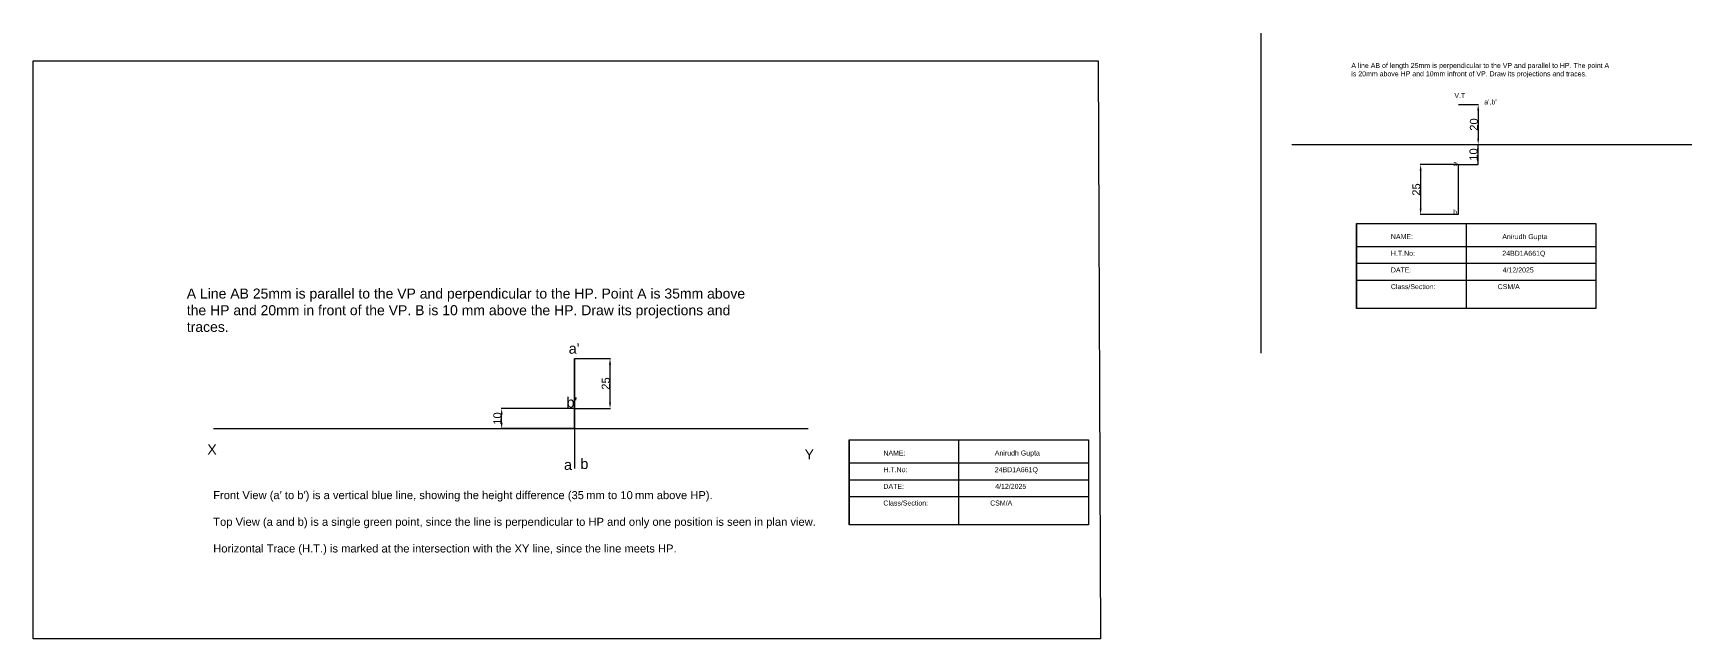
# Model space of a CAD drawing. Header units: millimetres. Extents: x 79 to 8014, y -55 to 1185.
# Drawn here: x 2398 to 3227, y 19 to 322 of the extents above; entities that cross this region are included whole.
import ezdxf

# ---------------------------------------------------------------- set-up
doc = ezdxf.new("R2010")
doc.units = ezdxf.units.MM
doc.header["$MEASUREMENT"] = 0
doc.header["$PDMODE"] = 1
doc.styles.get("Standard").update_dxf_attribs({"font": 'arial.ttf'})
doc.dimstyles.get("Standard").update_dxf_attribs({"dimtxt": 4, "dimasz": 3, "dimexe": 0.18, "dimexo": 0.0625, "dimgap": 0.09, "dimtad": 1, "dimdec": 0, "dimzin": 0, "dimdsep": 46, "dimtxsty": 'Standard', "dimcen": 0.09, "dimclrd": 6, "dimclre": 4, "dimadec": 0, "dimazin": 0, "dimtfac": 1, "dimtdec": 0, "dimtofl": 0, "dimtmove": 0, "dimatfit": 3, "dimfxl": 1, "dimtolj": 1, "dimtzin": 0, "dimarcsym": 1})

# ---------------------------------------------------------------- blocks, each defined once
blk = doc.blocks.new('*D34')
at = {"color": 4, "lineweight": -2, "transparency": 16777216}
for p, q in [((2668.44, 159.34), (2686.27, 159.34)), ((2668.44, 134.34), (2686.27, 134.34))]:
    blk.add_line(p, q, dxfattribs=at)
at = {"color": 6, "lineweight": -2, "transparency": 16777216}
blk.add_line((2686.09, 137.34), (2686.09, 156.34), dxfattribs=at)
at = {"color": 6, "transparency": 16777216}
for points in [[(2685.59, 156.34), (2686.59, 156.34), (2686.09, 159.34)], [(2685.59, 137.34), (2686.59, 137.34), (2686.09, 134.34)]]:
    blk.add_solid(points, dxfattribs=at)
at = {"layer": 'Defpoints', "color": 0, "transparency": 16777216}
for p in [(2668.38, 159.34), (2686.09, 159.34), (2668.38, 134.34)]:
    blk.add_point(p, dxfattribs=at)
at = {"color": 0, "transparency": 16777216, "insert": (2683.96, 146.84), "char_height": 4, "attachment_point": 5, "rotation": 90}
blk.add_mtext('\\A1;25', dxfattribs=at)
blk = doc.blocks.new('*D36')
at = {"color": 4, "lineweight": -2, "transparency": 16777216}
for p, q in [((2668.32, 134.34), (2631.73, 134.34)), ((2668.32, 124.34), (2631.73, 124.34))]:
    blk.add_line(p, q, dxfattribs=at)
at = {"color": 6, "lineweight": -2, "transparency": 16777216}
blk.add_line((2631.91, 127.34), (2631.91, 131.34), dxfattribs=at)
at = {"color": 6, "transparency": 16777216}
for points in [[(2631.41, 131.34), (2632.41, 131.34), (2631.91, 134.34)], [(2631.41, 127.34), (2632.41, 127.34), (2631.91, 124.34)]]:
    blk.add_solid(points, dxfattribs=at)
at = {"layer": 'Defpoints', "color": 0, "transparency": 16777216}
for p in [(2631.91, 134.34), (2668.38, 134.34), (2668.38, 124.34)]:
    blk.add_point(p, dxfattribs=at)
at = {"color": 0, "transparency": 16777216, "insert": (2629.78, 129.34), "char_height": 4, "attachment_point": 5, "rotation": 90}
blk.add_mtext('\\A1;10', dxfattribs=at)
blk = doc.blocks.new('*D43')
at = {"color": 4, "lineweight": -2, "transparency": 16777216}
for p, q in [((3110.21, 286.31), (3120.27, 286.31)), ((3110.21, 266.31), (3120.27, 266.31))]:
    blk.add_line(p, q, dxfattribs=at)
at = {"color": 6, "lineweight": -2, "transparency": 16777216}
blk.add_line((3120.09, 283.31), (3120.09, 269.31), dxfattribs=at)
at = {"color": 6, "transparency": 16777216}
for points in [[(3119.59, 283.31), (3120.59, 283.31), (3120.09, 286.31)], [(3119.59, 269.31), (3120.59, 269.31), (3120.09, 266.31)]]:
    blk.add_solid(points, dxfattribs=at)
at = {"layer": 'Defpoints', "color": 0, "transparency": 16777216}
for p in [(3110.14, 286.31), (3110.14, 266.31), (3120.09, 266.31)]:
    blk.add_point(p, dxfattribs=at)
at = {"color": 0, "transparency": 16777216, "insert": (3117.96, 276.31), "char_height": 4, "attachment_point": 5, "rotation": 90}
blk.add_mtext('\\A1;20', dxfattribs=at)
blk = doc.blocks.new('*D44')
at = {"color": 4, "lineweight": -2, "transparency": 16777216}
for p, q in [((3110.21, 266.31), (3120.06, 266.31)), ((3110.21, 256.31), (3120.06, 256.31))]:
    blk.add_line(p, q, dxfattribs=at)
at = {"color": 6, "lineweight": -2, "transparency": 16777216}
blk.add_line((3119.88, 263.31), (3119.88, 259.31), dxfattribs=at)
at = {"color": 6, "transparency": 16777216}
for points in [[(3119.38, 263.31), (3120.38, 263.31), (3119.88, 266.31)], [(3119.38, 259.31), (3120.38, 259.31), (3119.88, 256.31)]]:
    blk.add_solid(points, dxfattribs=at)
at = {"layer": 'Defpoints', "color": 0, "transparency": 16777216}
for p in [(3110.14, 266.31), (3110.14, 256.31), (3119.88, 256.31)]:
    blk.add_point(p, dxfattribs=at)
at = {"color": 0, "transparency": 16777216, "insert": (3117.74, 261.31), "char_height": 4, "attachment_point": 5, "rotation": 90}
blk.add_mtext('\\A1;10', dxfattribs=at)
blk = doc.blocks.new('*D59')
at = {"color": 4, "lineweight": -2, "transparency": 16777216}
for p, q in [((3110.08, 256.31), (3091.13, 256.31)), ((3110.08, 231.31), (3091.13, 231.31))]:
    blk.add_line(p, q, dxfattribs=at)
at = {"color": 6, "lineweight": -2, "transparency": 16777216}
blk.add_line((3091.31, 253.31), (3091.31, 234.31), dxfattribs=at)
at = {"color": 6, "transparency": 16777216}
for points in [[(3090.81, 253.31), (3091.81, 253.31), (3091.31, 256.31)], [(3090.81, 234.31), (3091.81, 234.31), (3091.31, 231.31)]]:
    blk.add_solid(points, dxfattribs=at)
at = {"layer": 'Defpoints', "color": 0, "transparency": 16777216}
for p in [(3110.14, 256.31), (3091.31, 231.31), (3110.14, 231.31)]:
    blk.add_point(p, dxfattribs=at)
at = {"color": 0, "transparency": 16777216, "insert": (3089.18, 243.81), "char_height": 4, "attachment_point": 5, "rotation": 90}
blk.add_mtext('\\A1;25', dxfattribs=at)

msp = doc.modelspace()

# ---------------------------------------------------------------- linework, layer by layer
for p, q in [((3011.37, 321.98), (3011.37, 162.09)), ((3026.88, 266.31), (3226.88, 266.31)), ((3119.88, 266.31), (3119.88, 256.31)), ((3059.26, 226.9), (3178.93, 226.9)), ((3059.26, 226.9), (3059.26, 184.39)), ((3114.05, 226.9), (3114.05, 184.39)), ((3059.26, 215.31), (3178.93, 215.31)), ((3059.26, 206.93), (3178.93, 206.93)), ((3059.26, 198.56), (3178.93, 198.56)), ((2668.38, 159.34), (2668.38, 124.34)), ((2668.38, 134.34), (2668.38, 159.34)), ((2668.38, 124.34), (2668.38, 134.34)), ((2487.92, 124.34), (2785.09, 124.34)), ((2668.38, 124.34), (2668.38, 104.34)), ((2805.56, 118.72), (2925.23, 118.72)), ((2805.56, 118.72), (2805.56, 76.22)), ((2860.35, 118.72), (2860.35, 76.22)), ((2805.56, 107.13), (2925.23, 107.13)), ((2805.56, 98.76), (2925.23, 98.76)), ((2805.56, 90.38), (2925.23, 90.38))]:
    msp.add_line(p, q)
at = {"color": 32, "true_color": 0xcd6928}
msp.add_line((3110.14, 256.31), (3110.14, 231.31), dxfattribs=at)
for points in [[(2397.72, 308.14), (2930.13, 308.14), (2931.21, 19.21), (2397.72, 19.21)], [(3059.26, 226.9), (3178.93, 226.9), (3178.93, 184.39), (3059.26, 184.39)], [(2805.56, 118.72), (2925.23, 118.72), (2925.23, 76.22), (2805.56, 76.22)]]:
    msp.add_lwpolyline(points, close=True)
msp.add_point((3110.14, 286.31))
at = {"color": 1}
msp.add_point((2668.38, 124.34), dxfattribs=at)
at = {"color": 3}
msp.add_point((2668.38, 104.34), dxfattribs=at)

# ---------------------------------------------------------------- texts
for s, height, p in [('V.T', 2.5, (3108.2, 289.55)), ("a',b'", 2.5, (3123.12, 286.35)), ('a', 2.5, (3107.55, 255.66)), ('b', 2.5, (3107.55, 231.35)), ('X', 5.03, (2484.79, 111.33)), ('b', 5.17, (2671.25, 104.1)), ('Y', 5.03, (2783.36, 108.92)), ('a', 5.17, (2663.08, 103.67))]:
    msp.add_text(s, height=height).set_placement(p)
at = {"color": 5}
for s, p in [("a'", (2665.43, 161.74)), ("b'", (2664.34, 134.85))]:
    msp.add_text(s, height=5.165, dxfattribs=at).set_placement(p)
at = {"char_height": 2.5, "attachment_point": 1}
for s, width, insert in [('A line AB of length 25mm is perpendicular to the VP and parallel to HP. The point A is 20mm above HP and 10mm infront of VP. Draw its projections and traces.\\P\\P ', 130.1542, (3056.67, 307.09)), ('NAME:                                              Anirudh Gupta\\P\\PH.T.No:                                             24BD1A661Q\\P\\PDATE:                                               4/12/2025\\P\\PClass/Section:                                CSM/A', 150.3939, (3076.45, 221.53)), ('NAME:                                              Anirudh Gupta\\P\\PH.T.No:                                             24BD1A661Q\\P\\PDATE:                                               4/12/2025\\P\\PClass/Section:                                CSM/A', 150.3939, (2822.75, 113.35))]:
    msp.add_mtext_dynamic_manual_height_columns(s, width=width, gutter_width=12.5, heights=[0], dxfattribs=dict(at, insert=insert))
at = {"attachment_point": 1}
for s, insert, char_height, width in [('A Line AB 25mm is parallel to the VP and perpendicular to the HP. Point A is 35mm above the HP and 20mm in front of the VP. B is 10 mm above the HP. Draw its projections and traces.', (2474.51, 194.32), 5, 280.0498), (' Front View (a′ to b′) is a vertical blue line, showing the height difference (35\u202fmm to 10\u202fmm above HP).^J^J Top View (a and b) is a single green point, since the line is perpendicular to HP and only one position is seen in plan view.^J^J Horizontal Trace (H.T.) is marked at the intersection with the XY line, since the line meets HP.', (2486.17, 93.04), 4, 326.2936)]:
    msp.add_mtext(s, dxfattribs=dict(at, insert=insert, char_height=char_height, width=width))

# ---------------------------------------------------------------- dimensions: what is measured, and where the dimension line sits
for base, p1, p2, picture, middle in [((3120.09, 266.31), (3110.14, 286.31), (3110.14, 266.31), '*D43', (3117.96, 276.31)), ((3119.88, 256.31), (3110.14, 266.31), (3110.14, 256.31), '*D44', (3117.74, 261.31)), ((3091.31, 231.31), (3110.14, 256.31), (3110.14, 231.31), '*D59', (3089.18, 243.81)), ((2686.09, 159.34), (2668.38, 134.34), (2668.38, 159.34), '*D34', (2683.96, 146.84)), ((2631.91, 134.34), (2668.38, 124.34), (2668.38, 134.34), '*D36', (2629.78, 129.34))]:
    dim = msp.add_linear_dim(base=base, p1=p1, p2=p2, angle=90, dimstyle='Standard')
    dim.commit()
    dim.dimension.update_dxf_attribs({"geometry": picture, "text_midpoint": middle})

doc.saveas('drawing.dxf')
